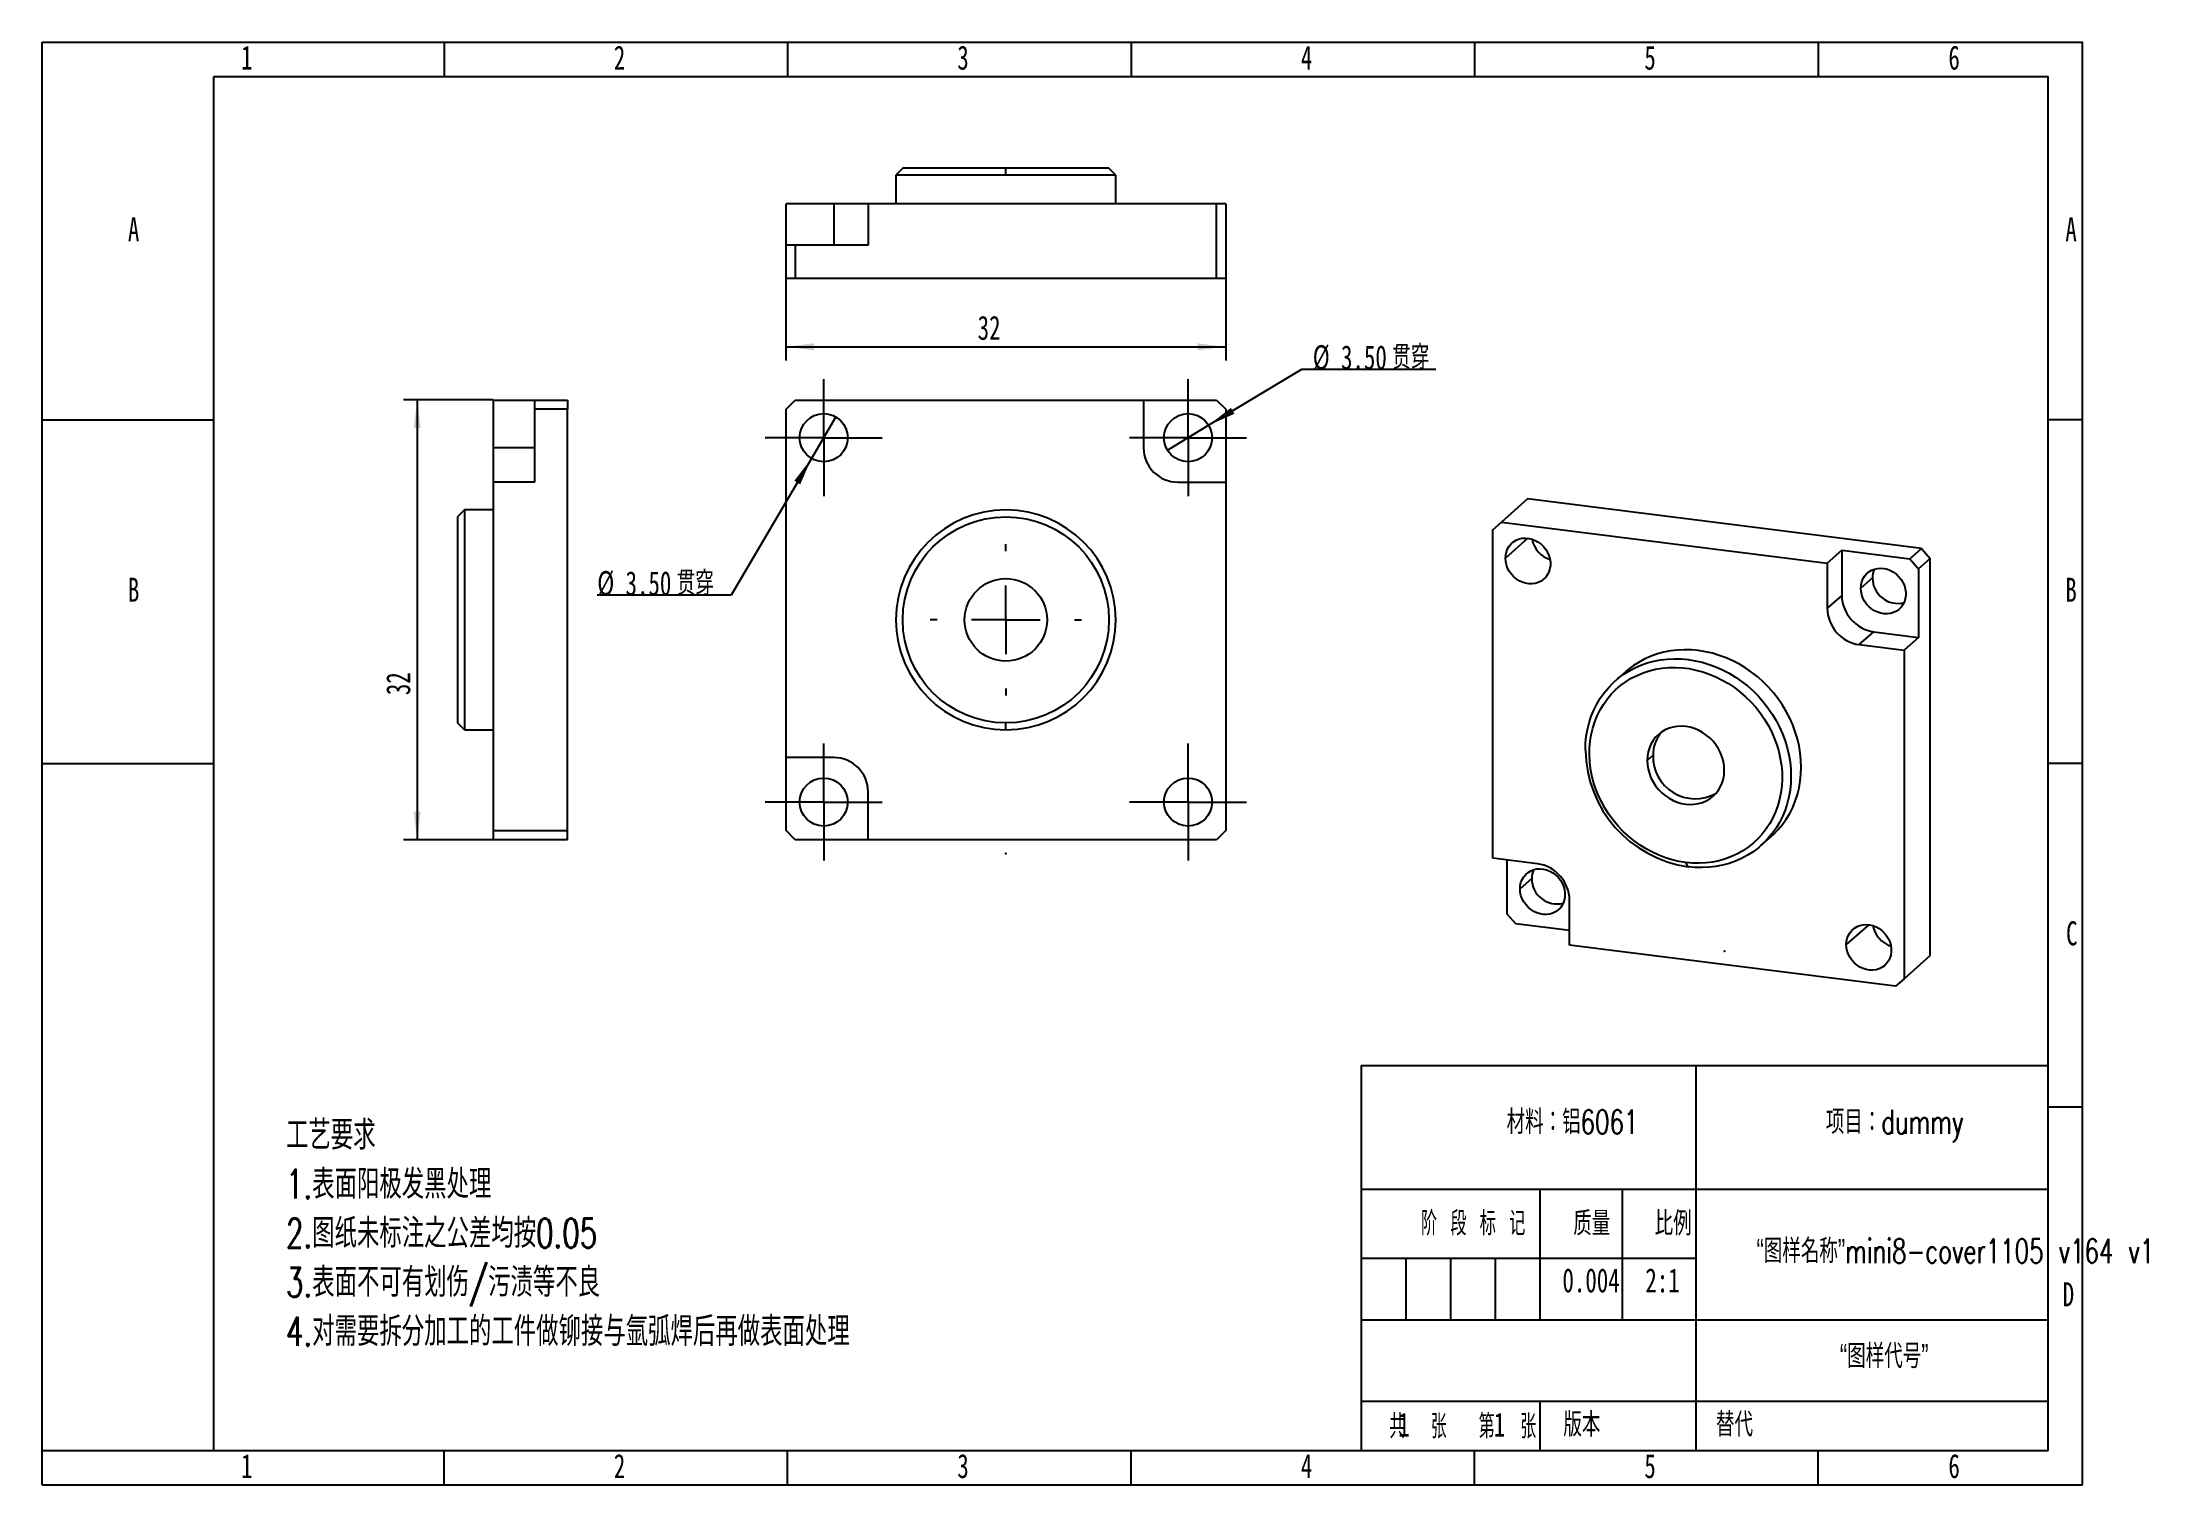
# Model space of a CAD drawing. Header units: millimetres. Extents: x 0 to 307, y 0 to 210.
import ezdxf

# ---------------------------------------------------------------- set-up
doc = ezdxf.new("R2010")
doc.units = ezdxf.units.MM
doc.header["$PDSIZE"] = -1
doc.layers.add('图框', color=7, linetype='Continuous')
doc.styles.add('SLDTEXTSTYLE0', font='TXT', dxfattribs={"width": 0.7, "bigfont": 'bigfont'})
doc.styles.add('SLDTEXTSTYLE1', font='TXT', dxfattribs={"width": 0.6, "bigfont": 'bigfont'})
doc.styles.add('SLDTEXTSTYLE2', font='TXT', dxfattribs={"width": 0.614286, "bigfont": 'bigfont'})
doc.styles.add('SLDTEXTSTYLE3', font='TXT', dxfattribs={"width": 0.7})
doc.dimstyles.new('SLDDIMSTYLE0', dxfattribs={"dimtxt": 3.5, "dimasz": 4.08, "dimexe": 0, "dimexo": 0.0625, "dimgap": 0.875, "dimtad": 0, "dimtih": 1, "dimtoh": 1, "dimlfac": 0.5, "dimrnd": 1e-09, "dimzin": 4, "dimdsep": 46, "dimtxsty": 'SLDTEXTSTYLE3', "dimblk1": 'NONE', "dimsah": 1, "dimcen": 0, "dimadec": 0, "dimazin": 1, "dimtfac": 1, "dimtmove": 0, "dimatfit": 3, "dimldrblk": 'NONE', "dimfxl": 1, "dimfrac": 2, "dimtolj": 1, "dimtzin": 12, "dimarcsym": 0})
doc.dimstyles.new('SLDDIMSTYLE1', dxfattribs={"dimtxt": 3.5, "dimasz": 4.08, "dimexe": 0, "dimexo": 0.0625, "dimgap": 0.875, "dimtad": 2, "dimlfac": 0.5, "dimrnd": 1e-09, "dimzin": 12, "dimdsep": 46, "dimtxsty": 'SLDTEXTSTYLE3', "dimsah": 1, "dimcen": 0.09, "dimadec": 0, "dimazin": 3, "dimtfac": 1, "dimtofl": 0, "dimtmove": 0, "dimatfit": 3, "dimfxl": 1, "dimfrac": 2, "dimtolj": 1, "dimtzin": 12, "dimarcsym": 0})

# ---------------------------------------------------------------- blocks, each defined once
blk = doc.blocks.new('_D')
at = {"layer": '图框'}
for p, q in [((169.79, 154.23), (183.35, 162.4)), ((183.35, 162.4), (202.85, 162.4)), ((163.79, 150.62), (169.79, 154.23))]:
    blk.add_line(p, q, dxfattribs=at)
blk.add_solid([(169.79, 154.23), (173.55, 155.9), (173.02, 156.77)], dxfattribs=at)
at = {"layer": '图框', "char_height": 3.5, "attachment_point": 1}
for s, insert, style in [('%%c', (184.94, 165.89), 'SLDTEXTSTYLE3'), ('3.50', (189.06, 165.87), 'SLDTEXTSTYLE3'), ('贯穿', (196.51, 165.87), 'SLDTEXTSTYLE0')]:
    blk.add_mtext(s, dxfattribs=dict(at, insert=insert, style=style))
blk = doc.blocks.new('_None')
blk = doc.blocks.new('_D_1')
at = {"layer": '图框'}
for p, q in [((115.53, 155.44), (111.98, 149.41)), ((111.98, 149.41), (100.3, 129.52)), ((100.3, 129.52), (80.8, 129.52))]:
    blk.add_line(p, q, dxfattribs=at)
blk.add_solid([(111.98, 149.41), (109.48, 146.15), (110.35, 145.63)], dxfattribs=at)
at = {"layer": '图框', "char_height": 3.5, "attachment_point": 1}
for s, insert, style in [('%%c', (80.8, 133.01), 'SLDTEXTSTYLE3'), ('3.50', (84.92, 132.99), 'SLDTEXTSTYLE3'), ('贯穿', (92.37, 132.99), 'SLDTEXTSTYLE0')]:
    blk.add_mtext(s, dxfattribs=dict(at, insert=insert, style=style))
blk = doc.blocks.new('SW_CENTERMARKSYMBOL_0')
at = {"layer": '图框', "color": 0}
for p, q in [((0, 10), (0, 11)), ((0, 0), (0, 5)), ((-10, 0), (-11, 0)), ((0, 0), (-5, 0)), ((0, 0), (0, -5)), ((0, 0), (5, 0)), ((10, 0), (11, 0)), ((0, -10), (0, -11))]:
    blk.add_line(p, q, dxfattribs=at)
blk = doc.blocks.new('SW_CENTERMARKSYMBOL_1')
at = {"layer": '图框', "color": 0}
for p, q in [((0, 5), (0, 8.5)), ((0, 0), (0, 5)), ((-5, 0), (-8.5, 0)), ((0, 0), (-5, 0)), ((0, 0), (0, -5)), ((0, 0), (5, 0)), ((5, 0), (8.5, 0)), ((0, -5), (0, -8.5))]:
    blk.add_line(p, q, dxfattribs=at)
blk = doc.blocks.new('SW_CENTERMARKSYMBOL_2')
at = {"layer": '图框', "color": 0}
for p, q in [((0, 5), (0, 8.5)), ((0, 0), (0, 5)), ((-5, 0), (-8.5, 0)), ((0, 0), (-5, 0)), ((0, 0), (0, -5)), ((0, 0), (5, 0)), ((5, 0), (8.5, 0)), ((0, -5), (0, -8.5))]:
    blk.add_line(p, q, dxfattribs=at)
blk = doc.blocks.new('SW_CENTERMARKSYMBOL_3')
at = {"layer": '图框', "color": 0}
for p, q in [((0, 5), (0, 8.5)), ((0, 0), (0, 5)), ((-5, 0), (-8.5, 0)), ((0, 0), (-5, 0)), ((0, 0), (0, -5)), ((0, 0), (5, 0)), ((5, 0), (8.5, 0)), ((0, -5), (0, -8.5))]:
    blk.add_line(p, q, dxfattribs=at)
blk = doc.blocks.new('SW_CENTERMARKSYMBOL_4')
at = {"layer": '图框', "color": 0}
for p, q in [((0, 5), (0, 8.5)), ((0, 0), (0, 5)), ((-5, 0), (-8.5, 0)), ((0, 0), (-5, 0)), ((0, 0), (0, -5)), ((0, 0), (5, 0)), ((5, 0), (8.5, 0)), ((0, -5), (0, -8.5))]:
    blk.add_line(p, q, dxfattribs=at)
blk = doc.blocks.new('_D_2')
at = {"layer": '图框'}
for p, q in [((65.67, 157.91), (52.59, 157.91)), ((54.59, 157.91), (54.59, 93.91)), ((65.67, 93.91), (52.59, 93.91))]:
    blk.add_line(p, q, dxfattribs=at)
for points in [[(54.59, 157.91), (54.09, 153.83), (55.1, 153.83)], [(54.59, 93.91), (55.1, 97.99), (54.09, 97.99)]]:
    blk.add_solid(points, dxfattribs=at)
at = {"layer": '图框', "insert": (50.08, 114.95), "char_height": 3.5, "attachment_point": 1, "rotation": 90, "style": 'SLDTEXTSTYLE3'}
blk.add_mtext('32', dxfattribs=at)
blk = doc.blocks.new('_D_3')
at = {"layer": '图框'}
for p, q in [((108.27, 175.65), (108.27, 163.65)), ((172.27, 175.65), (172.27, 163.65)), ((108.27, 165.65), (172.27, 165.65))]:
    blk.add_line(p, q, dxfattribs=at)
for points in [[(108.27, 165.65), (112.35, 165.15), (112.35, 166.16)], [(172.27, 165.65), (168.19, 166.16), (168.19, 165.15)]]:
    blk.add_solid(points, dxfattribs=at)
at = {"layer": '图框', "insert": (136.17, 170.17), "char_height": 3.5, "attachment_point": 1, "style": 'SLDTEXTSTYLE3'}
blk.add_mtext('32', dxfattribs=at)

msp = doc.modelspace()

# ---------------------------------------------------------------- linework, layer by layer
at = {"color": 7, "linetype": 'Continuous', "lineweight": 25}
for p, q in [((125.275, 191.654), (124.275, 190.654)), ((124.275, 190.654), (124.275, 186.454)), ((140.275, 190.654), (124.275, 190.654)), ((140.275, 191.654), (125.275, 191.654)), ((155.275, 191.654), (140.275, 191.654)), ((140.275, 190.654), (140.275, 191.654)), ((156.275, 190.654), (140.275, 190.654)), ((156.275, 190.654), (155.275, 191.654)), ((156.275, 186.454), (156.275, 190.654)), ((108.275, 180.454), (108.275, 186.454)), ((115.233, 186.454), (108.275, 186.454)), ((115.233, 186.454), (115.233, 180.454)), ((120.233, 186.454), (115.233, 186.454)), ((120.233, 186.454), (120.233, 180.454)), ((170.932, 186.454), (120.233, 186.454)), ((170.932, 175.654), (170.932, 186.454)), ((172.275, 186.454), (170.932, 186.454)), ((172.275, 186.454), (172.275, 175.654)), ((109.618, 180.454), (108.275, 180.454)), ((108.275, 175.654), (108.275, 180.454)), ((109.618, 180.454), (109.618, 175.654)), ((120.233, 180.454), (109.618, 180.454)), ((108.275, 175.654), (109.618, 175.654)), ((109.618, 175.654), (170.932, 175.654)), ((170.932, 175.654), (172.275, 175.654)), ((65.675, 157.906), (71.675, 157.906)), ((65.675, 157.906), (65.675, 150.948)), ((71.675, 157.906), (71.675, 156.563)), ((71.675, 157.906), (76.475, 157.906)), ((76.475, 156.563), (71.675, 156.563)), ((71.675, 156.563), (71.675, 145.948)), ((76.475, 157.906), (76.475, 156.563)), ((76.475, 95.249), (76.475, 156.563)), ((108.275, 156.563), (109.618, 157.906)), ((108.275, 105.864), (108.275, 156.563)), ((109.618, 157.906), (160.316, 157.906)), ((160.316, 157.906), (160.316, 150.948)), ((160.316, 157.906), (170.932, 157.906)), ((170.932, 157.906), (172.275, 156.563)), ((172.275, 156.563), (172.275, 145.948)), ((71.675, 150.948), (65.675, 150.948)), ((65.675, 150.948), (65.675, 145.948)), ((71.675, 145.948), (65.675, 145.948)), ((65.675, 145.948), (65.675, 95.249)), ((165.316, 145.948), (172.275, 145.948)), ((172.275, 145.948), (172.275, 95.249)), ((61.475, 141.906), (60.475, 140.906)), ((65.675, 141.906), (61.475, 141.906)), ((61.475, 141.906), (61.475, 109.906)), ((216.214, 143.505), (212.396, 140.137)), ((273.568, 136.279), (216.214, 143.505)), ((60.475, 140.906), (60.475, 110.906)), ((211.139, 139.029), (212.396, 140.137)), ((211.139, 91.23), (211.139, 139.029)), ((212.396, 140.137), (259.82, 134.163)), ((216.269, 137.779), (212.995, 134.892)), ((259.82, 134.163), (261.941, 136.033)), ((261.941, 136.033), (271.871, 134.782)), ((261.941, 136.033), (261.941, 129.473)), ((271.871, 134.782), (273.568, 136.279)), ((273.568, 136.279), (274.824, 134.854)), ((259.82, 134.163), (259.82, 127.602)), ((266.421, 132.01), (264.724, 130.513)), ((271.871, 134.782), (273.127, 133.358)), ((274.824, 134.854), (273.127, 133.358)), ((273.127, 133.358), (273.127, 123.35)), ((274.824, 77.047), (274.824, 134.854)), ((261.941, 129.473), (259.82, 127.602)), ((264.497, 122.299), (266.618, 124.17)), ((266.618, 124.17), (273.127, 123.35)), ((273.127, 123.35), (271.006, 121.479)), ((264.497, 122.299), (271.006, 121.479)), ((271.006, 121.479), (271.006, 73.68)), ((230.49, 118.355), (229.005, 117.045)), ((61.475, 109.906), (60.475, 110.906)), ((140.275, 109.906), (140.275, 110.906)), ((61.475, 109.906), (65.675, 109.906)), ((115.233, 105.864), (108.275, 105.864)), ((108.275, 95.249), (108.275, 105.864)), ((234.47, 106.189), (233.622, 105.44)), ((120.233, 93.906), (120.233, 100.864)), ((65.675, 95.249), (65.675, 93.906)), ((65.675, 95.249), (76.475, 95.249)), ((76.475, 93.906), (76.475, 95.249)), ((109.618, 93.906), (108.275, 95.249)), ((172.275, 95.249), (170.932, 93.906)), ((76.475, 93.906), (65.675, 93.906)), ((120.233, 93.906), (109.618, 93.906)), ((170.932, 93.906), (120.233, 93.906)), ((250.171, 93.045), (251.656, 94.355)), ((217.648, 90.41), (211.139, 91.23)), ((213.261, 83.093), (213.261, 90.963)), ((239.588, 89.96), (239.234, 90.591)), ((216.813, 88.26), (215.116, 86.763)), ((214.517, 81.669), (213.261, 83.093)), ((222.325, 78.547), (222.325, 85.107)), ((222.325, 80.685), (214.517, 81.669)), ((265.877, 81.529), (262.603, 78.642)), ((269.749, 72.572), (222.325, 78.547)), ((271.006, 73.68), (274.824, 77.047)), ((271.006, 73.68), (269.749, 72.572))]:
    msp.add_line(p, q, dxfattribs=at)
at = {"color": 7, "linetype": 'Continuous'}
for p, q in [((140.275, 91.906), (140.275, 91.961)), ((140.275, 91.906), (140.302, 91.906)), ((244.891, 77.667), (244.891, 77.718)), ((244.891, 77.667), (244.917, 77.663))]:
    msp.add_line(p, q, dxfattribs=at)
at = {"color": 7, "linetype": 'Continuous', "lineweight": 25, "flags": 128}
for points in [[(212.995, 134.892), (213.03, 135.368), (213.134, 135.825), (213.304, 136.254), (213.538, 136.644), (213.83, 136.989), (214.174, 137.28), (214.563, 137.511), (214.988, 137.678), (215.441, 137.776), (215.911, 137.805), (216.388, 137.762), (216.863, 137.65), (217.326, 137.47), (217.766, 137.226), (218.174, 136.923), (218.541, 136.569), (218.86, 136.17), (219.124, 135.735), (219.327, 135.273), (219.464, 134.794), (219.534, 134.309), (219.534, 133.827), (219.464, 133.36), (219.327, 132.916), (219.124, 132.505), (218.86, 132.136), (218.541, 131.818), (218.174, 131.556), (217.766, 131.356), (217.326, 131.223), (216.863, 131.16), (216.388, 131.167), (215.911, 131.245), (215.441, 131.391), (214.988, 131.604), (214.563, 131.878), (214.174, 132.207), (213.83, 132.585), (213.538, 133.003), (213.304, 133.452), (213.134, 133.924), (213.03, 134.407), (212.995, 134.892)], [(264.724, 130.513), (264.759, 130.989), (264.863, 131.446), (265.033, 131.875), (265.267, 132.265), (265.56, 132.61), (265.904, 132.901), (266.292, 133.132), (266.717, 133.299), (267.17, 133.397), (267.64, 133.426), (268.117, 133.383), (268.593, 133.27), (269.055, 133.09), (269.495, 132.847), (269.903, 132.544), (270.27, 132.19), (270.589, 131.791), (270.853, 131.356), (271.056, 130.894), (271.193, 130.415), (271.263, 129.93), (271.263, 129.448), (271.193, 128.98), (271.056, 128.536), (270.853, 128.126), (270.589, 127.757), (270.27, 127.439), (269.903, 127.177), (269.495, 126.977), (269.055, 126.844), (268.593, 126.781), (268.117, 126.788), (267.64, 126.866), (267.17, 127.012), (266.717, 127.225), (266.292, 127.499), (265.904, 127.828), (265.56, 128.206), (265.267, 128.624), (265.033, 129.073), (264.863, 129.545), (264.759, 130.028), (264.724, 130.513)], [(224.621, 106.931), (224.656, 107.956), (224.76, 108.967), (224.934, 109.96), (225.176, 110.931), (225.485, 111.873), (225.86, 112.784), (226.299, 113.659), (226.8, 114.494), (227.36, 115.285), (227.978, 116.028), (228.65, 116.719), (229.372, 117.357), (230.142, 117.937), (230.957, 118.456), (231.811, 118.914), (232.702, 119.306), (233.625, 119.632), (234.576, 119.89), (235.55, 120.079), (236.543, 120.198), (237.55, 120.246), (238.566, 120.224), (239.588, 120.13), (240.609, 119.966), (241.626, 119.733), (242.633, 119.431), (243.626, 119.062), (244.6, 118.628), (245.55, 118.13), (246.473, 117.571), (247.364, 116.954), (248.219, 116.282), (249.033, 115.557), (249.803, 114.783), (250.526, 113.963), (251.197, 113.102), (251.815, 112.204), (252.375, 111.272), (252.876, 110.311), (253.315, 109.325), (253.69, 108.32), (253.999, 107.299), (254.241, 106.268), (254.415, 105.231), (254.519, 104.193), (254.554, 103.159), (254.519, 102.134), (254.415, 101.123), (254.241, 100.13), (253.999, 99.159), (253.69, 98.217), (253.315, 97.306), (252.876, 96.431), (252.375, 95.596), (251.815, 94.805), (251.197, 94.062), (250.526, 93.371), (249.803, 92.733), (249.033, 92.153), (248.219, 91.634), (247.364, 91.176), (246.473, 90.784), (245.55, 90.458), (244.6, 90.2), (243.626, 90.011), (242.633, 89.892), (241.626, 89.844), (240.609, 89.867), (239.588, 89.96)], [(251.656, 94.355), (252.011, 94.68), (252.682, 95.372), (253.3, 96.115), (253.86, 96.906), (254.361, 97.74), (254.8, 98.615), (255.175, 99.526), (255.484, 100.469), (255.726, 101.439), (255.9, 102.433), (256.004, 103.444), (256.039, 104.469), (256.004, 105.503), (255.9, 106.541), (255.726, 107.578), (255.484, 108.609), (255.175, 109.63), (254.8, 110.635), (254.361, 111.62), (253.86, 112.581), (253.3, 113.513), (252.682, 114.412), (252.011, 115.273), (251.288, 116.092), (250.518, 116.866), (249.704, 117.591), (248.849, 118.264), (247.958, 118.881), (247.035, 119.439), (246.085, 119.937), (245.111, 120.371), (244.118, 120.74), (243.111, 121.042), (242.094, 121.276), (241.073, 121.44), (240.051, 121.533), (239.035, 121.556), (238.028, 121.508), (237.035, 121.389), (236.061, 121.2), (235.11, 120.942), (234.187, 120.616), (233.296, 120.223), (232.442, 119.766), (231.627, 119.246), (230.857, 118.666), (230.49, 118.355)], [(239.234, 90.591), (238.244, 90.751), (237.26, 90.981), (236.285, 91.279), (235.324, 91.644), (234.383, 92.074), (233.467, 92.568), (232.579, 93.122), (231.724, 93.733), (230.907, 94.4), (230.131, 95.118), (229.401, 95.884), (228.719, 96.694), (228.09, 97.545), (227.516, 98.431), (227.001, 99.348), (226.547, 100.292), (226.156, 101.259), (225.83, 102.242), (225.571, 103.238), (225.38, 104.242), (225.258, 105.248), (225.205, 106.251), (225.223, 107.247), (225.31, 108.23), (225.467, 109.196), (225.692, 110.14), (225.984, 111.057), (226.343, 111.942), (226.766, 112.791), (227.251, 113.6), (227.796, 114.365), (228.398, 115.082), (229.053, 115.748), (229.76, 116.358), (230.514, 116.911), (231.311, 117.403), (232.147, 117.832), (233.019, 118.195), (233.922, 118.492), (234.851, 118.72), (235.802, 118.878), (236.771, 118.966), (237.751, 118.983), (238.739, 118.929), (239.729, 118.804), (240.717, 118.609), (241.698, 118.345), (242.666, 118.013), (243.617, 117.616), (244.546, 117.153), (245.449, 116.629), (246.321, 116.046), (247.158, 115.406), (247.955, 114.714), (248.708, 113.971), (249.415, 113.182), (250.071, 112.352), (250.672, 111.483), (251.217, 110.581), (251.702, 109.649), (252.125, 108.694), (252.484, 107.718), (252.777, 106.727), (253.002, 105.727), (253.158, 104.722), (253.246, 103.716), (253.263, 102.716), (253.211, 101.726), (253.089, 100.751), (252.898, 99.795), (252.638, 98.865), (252.313, 97.963), (251.922, 97.095), (251.467, 96.266), (250.952, 95.478), (250.378, 94.737), (249.749, 94.045), (249.068, 93.406), (248.337, 92.824), (247.561, 92.302), (246.744, 91.841), (245.889, 91.445), (245.001, 91.114), (244.085, 90.852), (243.144, 90.659), (242.184, 90.535), (241.209, 90.483), (240.224, 90.502), (239.234, 90.591)], [(233.622, 105.44), (233.657, 104.803), (233.762, 104.164), (233.937, 103.532), (234.177, 102.916), (234.482, 102.322), (234.846, 101.759), (235.266, 101.233), (235.735, 100.751), (236.248, 100.32), (236.799, 99.943), (237.38, 99.627), (237.985, 99.376), (238.606, 99.191), (239.234, 99.076), (239.863, 99.033), (240.483, 99.061), (241.088, 99.16), (241.669, 99.33), (242.22, 99.567), (242.733, 99.87), (243.203, 100.233), (243.622, 100.653), (243.986, 101.125), (244.291, 101.642), (244.532, 102.197), (244.706, 102.785), (244.811, 103.397), (244.847, 104.026), (244.811, 104.664), (244.706, 105.303), (244.532, 105.934), (244.291, 106.551), (243.986, 107.144), (243.622, 107.707), (243.203, 108.233), (242.733, 108.715), (242.22, 109.147), (241.669, 109.523), (241.088, 109.839), (240.483, 110.091), (239.863, 110.275), (239.234, 110.39), (238.606, 110.434), (237.985, 110.406), (237.38, 110.306), (236.799, 110.137), (236.248, 109.899), (235.735, 109.597), (235.266, 109.233), (234.846, 108.813), (234.482, 108.342), (234.177, 107.825), (233.937, 107.269), (233.762, 106.681), (233.657, 106.069), (233.622, 105.44)], [(215.116, 86.763), (215.151, 87.239), (215.255, 87.696), (215.426, 88.125), (215.66, 88.515), (215.952, 88.86), (216.296, 89.151), (216.684, 89.382), (217.11, 89.549), (217.562, 89.647), (218.032, 89.676), (218.51, 89.633), (218.985, 89.52), (219.447, 89.34), (219.887, 89.097), (220.295, 88.794), (220.662, 88.44), (220.981, 88.041), (221.245, 87.606), (221.448, 87.144), (221.586, 86.665), (221.655, 86.18), (221.655, 85.698), (221.586, 85.23), (221.448, 84.786), (221.245, 84.376), (220.981, 84.007), (220.662, 83.689), (220.295, 83.427), (219.887, 83.227), (219.447, 83.094), (218.985, 83.031), (218.51, 83.038), (218.032, 83.116), (217.562, 83.262), (217.11, 83.475), (216.684, 83.749), (216.296, 84.078), (215.952, 84.456), (215.66, 84.874), (215.426, 85.323), (215.255, 85.795), (215.151, 86.278), (215.116, 86.763)], [(262.603, 78.642), (262.637, 79.118), (262.741, 79.575), (262.912, 80.004), (263.146, 80.394), (263.438, 80.739), (263.782, 81.03), (264.171, 81.261), (264.596, 81.428), (265.048, 81.526), (265.518, 81.555), (265.996, 81.512), (266.471, 81.4), (266.934, 81.22), (267.374, 80.976), (267.782, 80.673), (268.149, 80.319), (268.468, 79.92), (268.732, 79.485), (268.934, 79.023), (269.072, 78.544), (269.142, 78.059), (269.142, 77.577), (269.072, 77.11), (268.934, 76.666), (268.732, 76.255), (268.468, 75.886), (268.149, 75.568), (267.782, 75.306), (267.374, 75.106), (266.934, 74.973), (266.471, 74.91), (265.996, 74.917), (265.518, 74.995), (265.048, 75.141), (264.596, 75.354), (264.171, 75.628), (263.782, 75.957), (263.438, 76.335), (263.146, 76.753), (262.912, 77.202), (262.741, 77.674), (262.637, 78.157), (262.603, 78.642)]]:
    msp.add_lwpolyline(points, dxfattribs=at)
at = {"color": 7, "linetype": 'Continuous', "lineweight": 25}
for centre, radius in [((113.758, 152.422), 3.5), ((166.791, 152.422), 3.5), ((140.275, 125.906), 15), ((140.275, 125.906), 6), ((113.758, 99.389), 3.5), ((166.791, 99.389), 3.5)]:
    msp.add_circle(centre, radius, dxfattribs=at)
for centre, radius, start, end in [((165.316, 150.948), 5, 180, 270), ((140.275, 125.906), 16, 270, 180), ((220.675, 138.366), 3.874, 190.68108, 252.13817), ((269.499, 132.027), 3.078, 155.75279, 180.32347), ((270.119, 131.998), 3.698, 179.82576, 283.78136), ((267.401, 129.574), 5.461, 181.05871, 261.76054), ((140.275, 125.906), 16, 180, 270), ((265.279, 127.703), 5.461, 181.05871, 261.76054), ((239.543, 106.255), 5.073, 139.02909, 180.75011), ((115.233, 100.864), 5, 0, 90), ((242.084, 107.247), 17.466, 181.03732, 261.78193), ((240.625, 106.021), 6.157, 178.44176, 298.94119), ((219.891, 88.277), 3.078, 155.75279, 180.32347), ((216.866, 85.006), 5.461, 1.05871, 81.76054), ((220.511, 88.248), 3.698, 179.82576, 283.78136), ((270.283, 82.116), 3.874, 190.68108, 252.13817)]:
    msp.add_arc(centre, radius, start, end, dxfattribs=at)
at = {"color": 7, "linetype": 'Continuous'}
for p in [(140.275, 91.906), (244.891, 77.667)]:
    msp.add_point(p, dxfattribs=at)
at = {"layer": '图框'}
for p, q in [((0, 0), (0, 210)), ((0, 210), (297, 210)), ((58.5, 210), (58.5, 205)), ((108.5, 210), (108.5, 205)), ((208.5, 210), (208.5, 205)), ((258.5, 210), (258.5, 205)), ((297, 0), (297, 210)), ((0, 155), (25, 155)), ((297, 155), (292, 155)), ((191.968, 61.052), (292, 61.052)), ((297, 55), (292, 55)), ((198.5, 33), (198.5, 24)), ((205, 33), (205, 24)), ((211.5, 33), (211.5, 24)), ((0, 5), (25, 5)), ((58.5, 0), (58.5, 5)), ((108.5, 0), (108.5, 5)), ((208.5, 0), (208.5, 5)), ((258.5, 0), (258.5, 5)), ((0, 0), (297, 0))]:
    msp.add_line(p, q, dxfattribs=at)
at = {"layer": '图框', "lineweight": 25}
for p, q in [((158.5, 210), (158.5, 205)), ((0, 105), (25, 105)), ((297, 105), (292, 105)), ((191.968, 61.052), (192.005, 5)), ((240.692, 61), (240.692, 5)), ((191.98, 43.052), (291.98, 43.052)), ((218, 43.069), (218, 24.069)), ((230, 43), (230, 24)), ((192.015, 33), (240.692, 33)), ((192, 24), (292, 24)), ((192, 12.166), (292, 12.166)), ((218, 12.166), (218, 5)), ((25, 5), (292, 5)), ((158.5, 0), (158.5, 5))]:
    msp.add_line(p, q, dxfattribs=at)
at = {"layer": '图框', "linetype": 'Continuous', "lineweight": 25}
for p, q in [((25, 5), (25, 205)), ((25, 205), (292, 205)), ((292, 5), (292, 205))]:
    msp.add_line(p, q, dxfattribs=at)

# ---------------------------------------------------------------- block references
at = {"layer": '图框'}
for name, p in [('SW_CENTERMARKSYMBOL_4', (113.758, 152.422)), ('SW_CENTERMARKSYMBOL_2', (166.791, 152.422)), ('SW_CENTERMARKSYMBOL_0', (140.275, 125.906)), ('SW_CENTERMARKSYMBOL_3', (113.758, 99.389)), ('SW_CENTERMARKSYMBOL_1', (166.791, 99.389))]:
    msp.add_blockref(name, p, dxfattribs=at)

# ---------------------------------------------------------------- texts
for s, insert, char_height, attachment_point, style in [('1', (29.794, 209.492), 3.5, 2, 'SLDTEXTSTYLE3'), ('2', (84.044, 209.492), 3.5, 2, 'SLDTEXTSTYLE3'), ('3', (134.044, 209.492), 3.5, 2, 'SLDTEXTSTYLE3'), ('4', (184.044, 209.492), 3.5, 2, 'SLDTEXTSTYLE3'), ('5', (234.044, 209.492), 3.5, 2, 'SLDTEXTSTYLE3'), ('6', (278.297, 209.492), 3.5, 2, 'SLDTEXTSTYLE3'), ('A', (13.32, 184.492), 3.5, 2, 'SLDTEXTSTYLE3'), ('A', (295.32, 184.492), 3.5, 2, 'SLDTEXTSTYLE3'), ('B', (13.32, 132.032), 3.5, 2, 'SLDTEXTSTYLE3'), ('B', (295.32, 132.032), 3.5, 2, 'SLDTEXTSTYLE3'), ('C', (295.427, 82.032), 3.5, 2, 'SLDTEXTSTYLE3'), ('工艺要求', (35.5, 53.042), 4.2333, 1, 'SLDTEXTSTYLE0'), ('材料：铝6061', (222.749, 54.577), 3.5, 2, 'SLDTEXTSTYLE0'), ('项目：dummy', (269.65, 54.577), 3.5, 2, 'SLDTEXTSTYLE0'), ('1.表面阳极发黑处理', (35.5, 45.898), 4.2333, 1, 'SLDTEXTSTYLE0'), ('阶 段 标 记', (208.286, 39.805), 3.5, 2, 'SLDTEXTSTYLE2'), ('质量', (225.553, 39.805), 3.5, 2, 'SLDTEXTSTYLE0'), ('比例', (237.401, 39.805), 3.5, 2, 'SLDTEXTSTYLE0'), ('2.图纸未标注之公差均按0.05', (35.5, 38.754), 4.23333, 1, 'SLDTEXTSTYLE0'), ('“图样名称”mini8-cover1105 v164 v1', (278.487, 35.791), 3.5, 2, 'SLDTEXTSTYLE0'), ('3.表面不可有划伤/污渍等不良', (35.5, 31.609), 4.23333, 1, 'SLDTEXTSTYLE0'), ('0.004', (225.455, 31.521), 3.5, 2, 'SLDTEXTSTYLE3'), ('2:1', (235.858, 31.521), 3.5, 2, 'SLDTEXTSTYLE3'), ('D', (294.93, 29.492), 3.5, 2, 'SLDTEXTSTYLE3'), ('4.对需要拆分加工的工件做铆接与氩弧焊后再做表面处理', (35.5, 24.465), 4.23333, 1, 'SLDTEXTSTYLE0'), ('“图样代号”', (268.127, 20.49), 3.5, 2, 'SLDTEXTSTYLE0'), ('共  张', (200.263, 10.262), 3.5, 2, 'SLDTEXTSTYLE1'), ('1', (197.393, 10.531), 3.5, 1, 'SLDTEXTSTYLE3'), ('第  张', (213.29, 10.262), 3.5, 2, 'SLDTEXTSTYLE1'), ('1', (211.295, 10.531), 3.5, 1, 'SLDTEXTSTYLE3'), ('版本', (224.12, 10.531), 3.5, 2, 'SLDTEXTSTYLE0'), ('替代', (243.641, 10.531), 3.5, 1, 'SLDTEXTSTYLE0'), ('1', (29.794, 4.492), 3.5, 2, 'SLDTEXTSTYLE3'), ('2', (84.044, 4.492), 3.5, 2, 'SLDTEXTSTYLE3'), ('3', (134.044, 4.492), 3.5, 2, 'SLDTEXTSTYLE3'), ('4', (184.044, 4.492), 3.5, 2, 'SLDTEXTSTYLE3'), ('5', (234.044, 4.492), 3.5, 2, 'SLDTEXTSTYLE3'), ('6', (278.297, 4.492), 3.5, 2, 'SLDTEXTSTYLE3')]:
    msp.add_mtext(s, dxfattribs=dict(at, insert=insert, char_height=char_height, attachment_point=attachment_point, style=style))

# ---------------------------------------------------------------- dimensions: what is measured, and where the dimension line sits
dim = msp.add_linear_dim(base=(172.275, 165.654), p1=(108.275, 175.654), p2=(172.275, 175.654), dimstyle='SLDDIMSTYLE1', dxfattribs=at)
dim.commit()
dim.dimension.update_dxf_attribs({"geometry": '_D_3', "text_midpoint": (137.704, 165.654), "dimtype": 160})
for p1, p2, picture, middle in [((163.793, 150.616), (169.789, 154.228), '_D', (193.893, 164.045)), ((115.532, 155.44), (111.985, 149.405), '_D_1', (89.757, 131.167))]:
    dim = msp.add_diameter_dim_2p(p1=p1, p2=p2, text='<> 贯穿', dimstyle='SLDDIMSTYLE0', dxfattribs=at)
    dim.commit()
    dim.dimension.update_dxf_attribs({"geometry": picture, "text_midpoint": middle, "dimtype": 163})
dim = msp.add_linear_dim(base=(54.595, 93.906), p1=(65.675, 157.906), p2=(65.675, 93.906), angle=90, dimstyle='SLDDIMSTYLE1', dxfattribs=at)
dim.commit()
dim.dimension.update_dxf_attribs({"geometry": '_D_2', "text_midpoint": (54.595, 116.481), "dimtype": 160})

doc.saveas('drawing.dxf')
